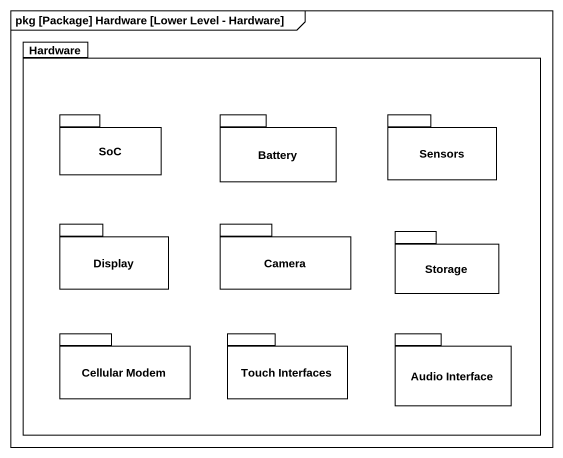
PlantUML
@startuml
mainframe pkg [Package] Hardware [Lower Level - Hardware]
package Hardware {
  package SoC {
  }
  package Battery {
  }
  package Sensors {
  }
  package Display {
  }
  package Camera {
  }
  package "Storage" as Storage_ {
  }
  package "Cellular Modem" as Cellular_Modem {
  }
  package "Touch Interfaces" as Touch_Interfaces {
  }
  package "Audio Interface" as Audio_Interface {
  }
}
@enduml
